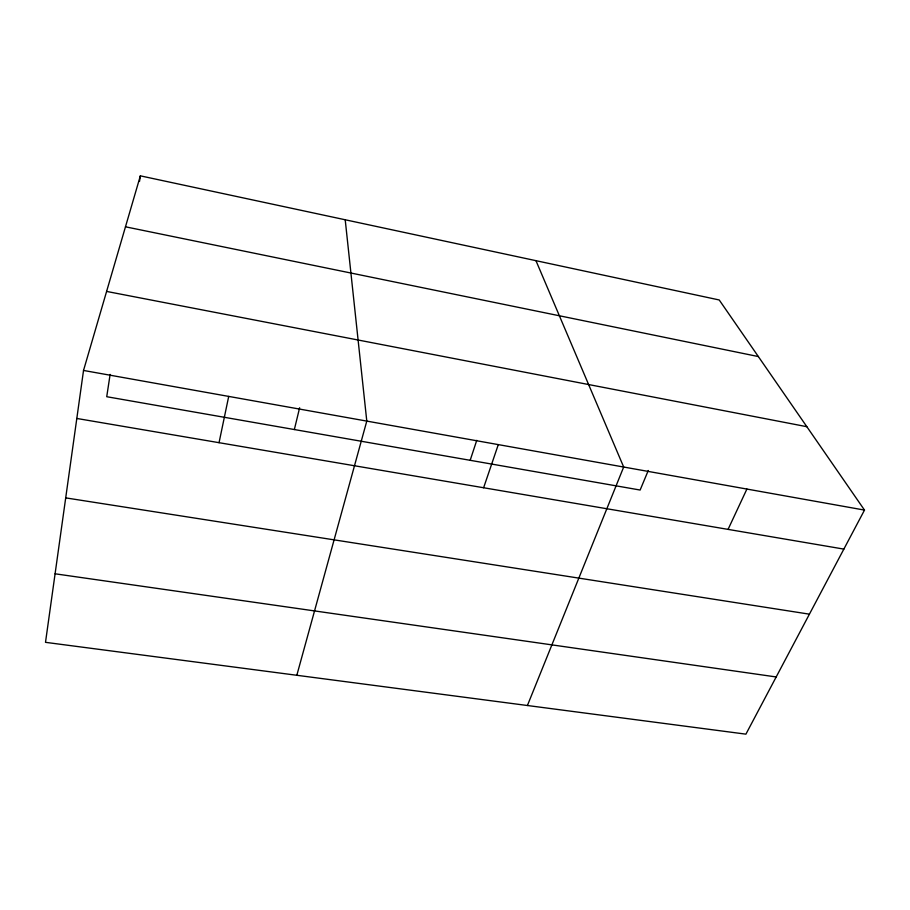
<?xml version="1.0" encoding="UTF-8"?>
<svg xmlns="http://www.w3.org/2000/svg" width="910" height="910" viewBox="0 0 910 910"><rect width="100%" height="100%" fill="white"/><g stroke="black" fill="none" stroke-linecap="round" stroke-linejoin="round"><path stroke-width="1.36" d="M83.527 370.45L45.5 642.335L745.916 734.154L864.5 510.089L719.218 299.97L140.356 175.846L83.527 370.45L864.5 510.089M110.121 374.408L106.732 396.714L640.128 490.046L648.273 470.493M139.503 181.454L140.356 175.846M219.048 442.681L228.706 396.407M294.351 429.543L299.629 407.771M296.819 675.288L366.787 421.091L345.209 219.765M470.174 460.301L476.76 440.338M483.62 487.749L498.293 444.615M527.413 705.512L623.68 467.023L535.956 260.669M728.068 529.392L746.905 489.057M55.089 573.8L776.184 676.96M65.702 497.884L809.411 614.17M76.815 418.463L843.843 549.105M106.606 291.427L806.84 426.699M125.478 226.806L758.348 356.561"/></g></svg>
